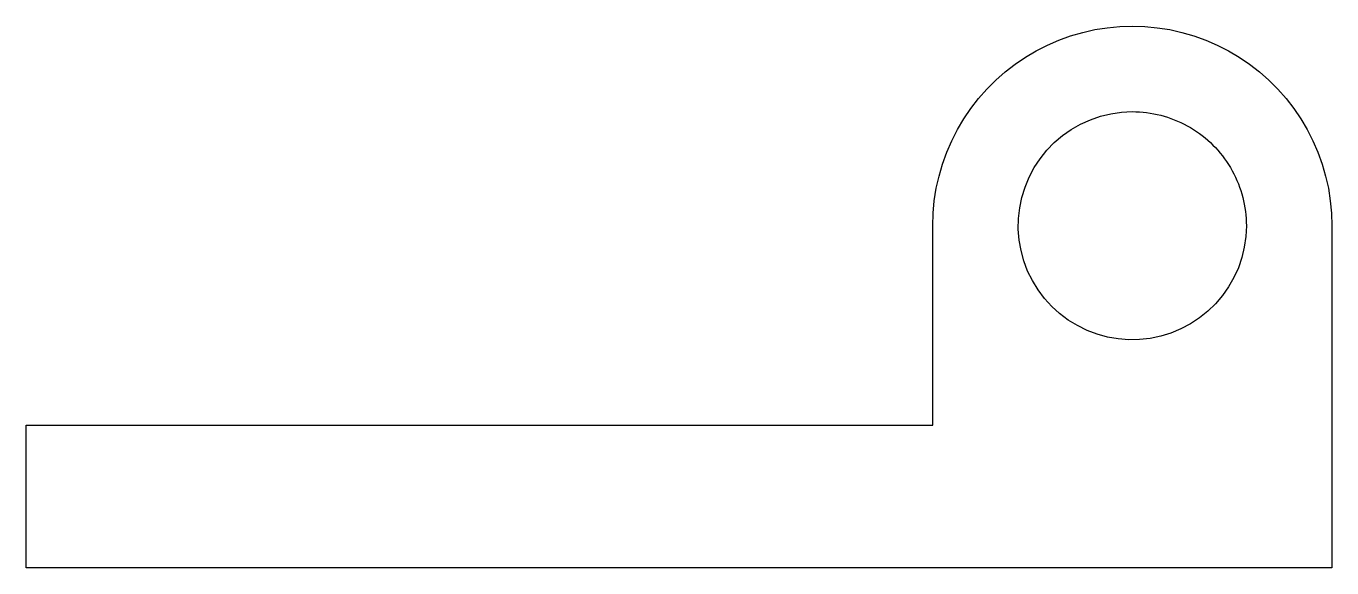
# Model space of a CAD drawing. Header units: metres. Extents: x -35.4 to 10.4, y 0 to 19.
import ezdxf

# ---------------------------------------------------------------- set-up
doc = ezdxf.new("R2010")
doc.units = ezdxf.units.M

msp = doc.modelspace()

# ---------------------------------------------------------------- linework, layer by layer
for points in [[(-3.6, 12), (-3.586, 12.44), (-3.545, 12.877), (-3.476, 13.312), (-3.38, 13.741), (-3.257, 14.163), (-3.108, 14.577), (-2.934, 14.98), (-2.734, 15.372), (-2.51, 15.751), (-2.263, 16.114), (-1.994, 16.462), (-1.703, 16.792), (-1.392, 17.103), (-1.062, 17.394), (-0.714, 17.663), (-0.351, 17.91), (0.028, 18.134), (0.42, 18.334), (0.823, 18.508), (1.237, 18.657), (1.659, 18.78), (2.088, 18.876), (2.523, 18.945), (2.96, 18.986), (3.4, 19), (3.84, 18.986), (4.277, 18.945), (4.712, 18.876), (5.141, 18.78), (5.563, 18.657), (5.977, 18.508), (6.38, 18.334), (6.772, 18.134), (7.151, 17.91), (7.514, 17.663), (7.862, 17.394), (8.192, 17.103), (8.503, 16.792), (8.794, 16.462), (9.063, 16.114), (9.31, 15.751), (9.534, 15.372), (9.734, 14.98), (9.908, 14.577), (10.057, 14.163), (10.18, 13.741), (10.276, 13.312), (10.345, 12.877), (10.386, 12.44), (10.4, 12)], [(7.4, 12), (7.382, 11.624), (7.329, 11.25), (7.241, 10.884), (7.119, 10.528), (6.964, 10.184), (6.777, 9.857), (6.561, 9.548), (6.316, 9.262), (6.045, 9), (5.751, 8.764), (5.436, 8.557), (5.103, 8.381), (4.755, 8.236), (4.395, 8.126), (4.026, 8.049), (3.651, 8.008), (3.274, 8.002), (2.899, 8.032), (2.527, 8.096), (2.164, 8.196), (1.811, 8.329), (1.473, 8.495), (1.152, 8.692), (0.85, 8.918), (0.572, 9.172), (0.318, 9.45), (0.092, 9.752), (-0.105, 10.073), (-0.271, 10.411), (-0.404, 10.764), (-0.504, 11.127), (-0.568, 11.499), (-0.598, 11.874), (-0.592, 12.251), (-0.551, 12.626), (-0.474, 12.995), (-0.364, 13.355), (-0.219, 13.703), (-0.043, 14.036), (0.164, 14.351), (0.4, 14.645), (0.662, 14.916), (0.948, 15.161), (1.257, 15.377), (1.584, 15.564), (1.928, 15.719), (2.284, 15.841), (2.65, 15.929), (3.024, 15.982), (3.4, 16)], [(3.4, 16), (3.526, 15.998), (3.651, 15.992), (3.776, 15.982), (3.901, 15.968), (4.026, 15.951), (4.15, 15.929), (4.273, 15.904), (4.395, 15.874), (4.516, 15.841), (4.636, 15.804), (4.755, 15.764), (4.872, 15.719), (4.989, 15.671), (5.103, 15.619), (5.216, 15.564), (5.327, 15.505), (5.436, 15.443), (5.543, 15.377), (5.648, 15.308), (5.751, 15.236), (5.852, 15.161), (5.95, 15.082), (6.045, 15), (6.138, 14.916), (6.228, 14.828), (6.316, 14.738), (6.4, 14.645), (6.482, 14.55), (6.561, 14.452), (6.636, 14.351), (6.708, 14.248), (6.777, 14.143), (6.843, 14.036), (6.905, 13.927), (6.964, 13.816), (7.019, 13.703), (7.071, 13.589), (7.119, 13.472), (7.164, 13.355), (7.204, 13.236), (7.241, 13.116), (7.274, 12.995), (7.304, 12.873), (7.329, 12.75), (7.351, 12.626), (7.368, 12.501), (7.382, 12.376), (7.392, 12.251), (7.398, 12.126), (7.4, 12)], [(-3.6, 5), (-3.6, 5.14), (-3.6, 5.28), (-3.6, 5.42), (-3.6, 5.56), (-3.6, 5.7), (-3.6, 5.84), (-3.6, 5.98), (-3.6, 6.12), (-3.6, 6.26), (-3.6, 6.4), (-3.6, 6.54), (-3.6, 6.68), (-3.6, 6.82), (-3.6, 6.96), (-3.6, 7.1), (-3.6, 7.24), (-3.6, 7.38), (-3.6, 7.52), (-3.6, 7.66), (-3.6, 7.8), (-3.6, 7.94), (-3.6, 8.08), (-3.6, 8.22), (-3.6, 8.36), (-3.6, 8.5), (-3.6, 8.64), (-3.6, 8.78), (-3.6, 8.92), (-3.6, 9.06), (-3.6, 9.2), (-3.6, 9.34), (-3.6, 9.48), (-3.6, 9.62), (-3.6, 9.76), (-3.6, 9.9), (-3.6, 10.04), (-3.6, 10.18), (-3.6, 10.32), (-3.6, 10.46), (-3.6, 10.6), (-3.6, 10.74), (-3.6, 10.88), (-3.6, 11.02), (-3.6, 11.16), (-3.6, 11.3), (-3.6, 11.44), (-3.6, 11.58), (-3.6, 11.72), (-3.6, 11.86), (-3.6, 12)], [(-3.6, 5), (-3.6, 5.14), (-3.6, 5.28), (-3.6, 5.42), (-3.6, 5.56), (-3.6, 5.7), (-3.6, 5.84), (-3.6, 5.98), (-3.6, 6.12), (-3.6, 6.26), (-3.6, 6.4), (-3.6, 6.54), (-3.6, 6.68), (-3.6, 6.82), (-3.6, 6.96), (-3.6, 7.1), (-3.6, 7.24), (-3.6, 7.38), (-3.6, 7.52), (-3.6, 7.66), (-3.6, 7.8), (-3.6, 7.94), (-3.6, 8.08), (-3.6, 8.22), (-3.6, 8.36), (-3.6, 8.5), (-3.6, 8.64), (-3.6, 8.78), (-3.6, 8.92), (-3.6, 9.06), (-3.6, 9.2), (-3.6, 9.34), (-3.6, 9.48), (-3.6, 9.62), (-3.6, 9.76), (-3.6, 9.9), (-3.6, 10.04), (-3.6, 10.18), (-3.6, 10.32), (-3.6, 10.46), (-3.6, 10.6), (-3.6, 10.74), (-3.6, 10.88), (-3.6, 11.02), (-3.6, 11.16), (-3.6, 11.3), (-3.6, 11.44), (-3.6, 11.58), (-3.6, 11.72), (-3.6, 11.86), (-3.6, 12)], [(10.4, 12), (10.4, 11.76), (10.4, 11.52), (10.4, 11.28), (10.4, 11.04), (10.4, 10.8), (10.4, 10.56), (10.4, 10.32), (10.4, 10.08), (10.4, 9.84), (10.4, 9.6), (10.4, 9.36), (10.4, 9.12), (10.4, 8.88), (10.4, 8.64), (10.4, 8.4), (10.4, 8.16), (10.4, 7.92), (10.4, 7.68), (10.4, 7.44), (10.4, 7.2), (10.4, 6.96), (10.4, 6.72), (10.4, 6.48), (10.4, 6.24), (10.4, 6), (10.4, 5.76), (10.4, 5.52), (10.4, 5.28), (10.4, 5.04), (10.4, 4.8), (10.4, 4.56), (10.4, 4.32), (10.4, 4.08), (10.4, 3.84), (10.4, 3.6), (10.4, 3.36), (10.4, 3.12), (10.4, 2.88), (10.4, 2.64), (10.4, 2.4), (10.4, 2.16), (10.4, 1.92), (10.4, 1.68), (10.4, 1.44), (10.4, 1.2), (10.4, 0.96), (10.4, 0.72), (10.4, 0.48), (10.4, 0.24), (10.4, 0)], [(-35.4, 0), (-35.4, 0.1), (-35.4, 0.2), (-35.4, 0.3), (-35.4, 0.4), (-35.4, 0.5), (-35.4, 0.6), (-35.4, 0.7), (-35.4, 0.8), (-35.4, 0.9), (-35.4, 1), (-35.4, 1.1), (-35.4, 1.2), (-35.4, 1.3), (-35.4, 1.4), (-35.4, 1.5), (-35.4, 1.6), (-35.4, 1.7), (-35.4, 1.8), (-35.4, 1.9), (-35.4, 2), (-35.4, 2.1), (-35.4, 2.2), (-35.4, 2.3), (-35.4, 2.4), (-35.4, 2.5), (-35.4, 2.6), (-35.4, 2.7), (-35.4, 2.8), (-35.4, 2.9), (-35.4, 3), (-35.4, 3.1), (-35.4, 3.2), (-35.4, 3.3), (-35.4, 3.4), (-35.4, 3.5), (-35.4, 3.6), (-35.4, 3.7), (-35.4, 3.8), (-35.4, 3.9), (-35.4, 4), (-35.4, 4.1), (-35.4, 4.2), (-35.4, 4.3), (-35.4, 4.4), (-35.4, 4.5), (-35.4, 4.6), (-35.4, 4.7), (-35.4, 4.8), (-35.4, 4.9), (-35.4, 5)], [(-35.4, 5), (-34.764, 5), (-34.128, 5), (-33.492, 5), (-32.856, 5), (-32.22, 5), (-31.584, 5), (-30.948, 5), (-30.312, 5), (-29.676, 5), (-29.04, 5), (-28.404, 5), (-27.768, 5), (-27.132, 5), (-26.496, 5), (-25.86, 5), (-25.224, 5), (-24.588, 5), (-23.952, 5), (-23.316, 5), (-22.68, 5), (-22.044, 5), (-21.408, 5), (-20.772, 5), (-20.136, 5), (-19.5, 5), (-18.864, 5), (-18.228, 5), (-17.592, 5), (-16.956, 5), (-16.32, 5), (-15.684, 5), (-15.048, 5), (-14.412, 5), (-13.776, 5), (-13.14, 5), (-12.504, 5), (-11.868, 5), (-11.232, 5), (-10.596, 5), (-9.96, 5), (-9.324, 5), (-8.688, 5), (-8.052, 5), (-7.416, 5), (-6.78, 5), (-6.144, 5), (-5.508, 5), (-4.872, 5), (-4.236, 5), (-3.6, 5)], [(-20, 5), (-19.672, 5), (-19.344, 5), (-19.016, 5), (-18.688, 5), (-18.36, 5), (-18.032, 5), (-17.704, 5), (-17.376, 5), (-17.048, 5), (-16.72, 5), (-16.392, 5), (-16.064, 5), (-15.736, 5), (-15.408, 5), (-15.08, 5), (-14.752, 5), (-14.424, 5), (-14.096, 5), (-13.768, 5), (-13.44, 5), (-13.112, 5), (-12.784, 5), (-12.456, 5), (-12.128, 5), (-11.8, 5), (-11.472, 5), (-11.144, 5), (-10.816, 5), (-10.488, 5), (-10.16, 5), (-9.832, 5), (-9.504, 5), (-9.176, 5), (-8.848, 5), (-8.52, 5), (-8.192, 5), (-7.864, 5), (-7.536, 5), (-7.208, 5), (-6.88, 5), (-6.552, 5), (-6.224, 5), (-5.896, 5), (-5.568, 5), (-5.24, 5), (-4.912, 5), (-4.584, 5), (-4.256, 5), (-3.928, 5), (-3.6, 5)], [(10.4, 0), (9.484, 0), (8.568, 0), (7.652, 0), (6.736, 0), (5.82, 0), (4.904, 0), (3.988, 0), (3.072, 0), (2.156, 0), (1.24, 0), (0.324, 0), (-0.592, 0), (-1.508, 0), (-2.424, 0), (-3.34, 0), (-4.256, 0), (-5.172, 0), (-6.088, 0), (-7.004, 0), (-7.92, 0), (-8.836, 0), (-9.752, 0), (-10.668, 0), (-11.584, 0), (-12.5, 0), (-13.416, 0), (-14.332, 0), (-15.248, 0), (-16.164, 0), (-17.08, 0), (-17.996, 0), (-18.912, 0), (-19.828, 0), (-20.744, 0), (-21.66, 0), (-22.576, 0), (-23.492, 0), (-24.408, 0), (-25.324, 0), (-26.24, 0), (-27.156, 0), (-28.072, 0), (-28.988, 0), (-29.904, 0), (-30.82, 0), (-31.736, 0), (-32.652, 0), (-33.568, 0), (-34.484, 0), (-35.4, 0)]]:
    msp.add_lwpolyline(points)

doc.saveas('drawing.dxf')
